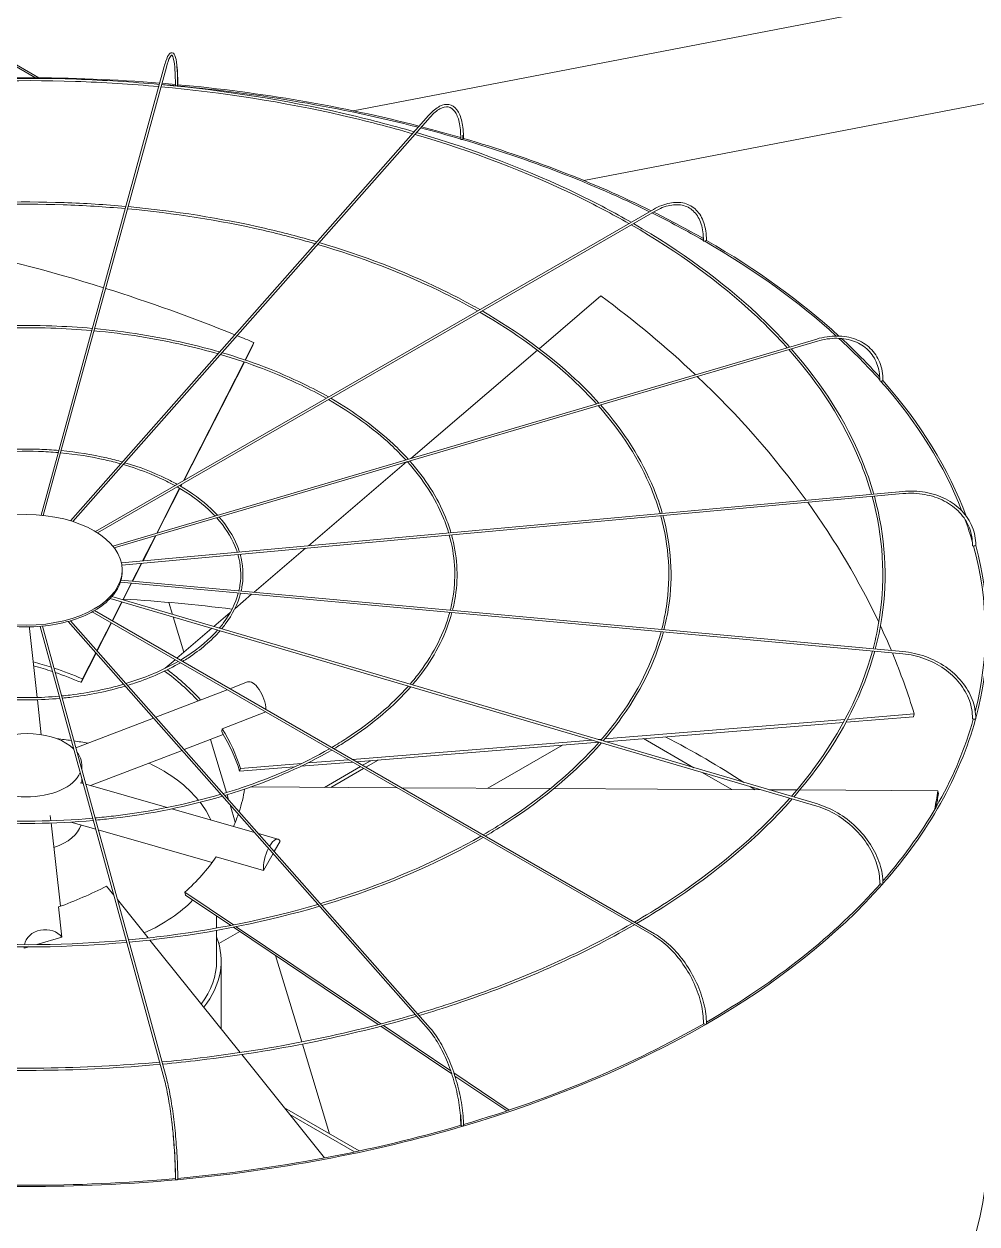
# Model space of a CAD drawing. Header units: millimetres. Extents: x -312439 to 477422, y -331570 to 212570.
# Drawn here: x 395450.2 to 395710.3, y 93202.4 to 93530.1 of the extents above; entities that cross this region are included whole.
import ezdxf

# ---------------------------------------------------------------- set-up
doc = ezdxf.new("R2010")
doc.units = ezdxf.units.MM

msp = doc.modelspace()

# ---------------------------------------------------------------- linework, layer by layer
at = {"color": 0, "linetype": 'Continuous', "lineweight": 0, "extrusion": (8.40036e-17, 0.816497, 0.57735)}
for p, q in [((395764.347, 93549.576), (395540.002, 93506.401)), ((395454.201, 93515.385), (395440.487, 93523.303)), ((395453.326, 93515.391), (395440.487, 93522.803)), ((395488.445, 93518.478), (395454.824, 93395.92)), ((395455.442, 93395.861), (395489.035, 93518.316)), ((395764.347, 93518.391), (395603.016, 93487.343)), ((395462.902, 93394.395), (395560.584, 93505.079)), ((395561.043, 93504.674), (395463.544, 93394.196)), ((395621.97, 93479.424), (395469.653, 93391.484)), ((395470.244, 93391.118), (395622.276, 93478.894)), ((395607.68, 93455.821), (395590.822, 93441.417)), ((395666.581, 93444.056), (395474.414, 93387.525)), ((395666.754, 93443.468), (395474.823, 93387.007)), ((395510.532, 93438.341), (395512.95, 93443.081)), ((395512.58, 93442.114), (395512.95, 93443.081)), ((395512.58, 93442.114), (395510.636, 93438.305)), ((395590.345, 93441.01), (395555.75, 93411.452)), ((395493.715, 93405.376), (395510.25, 93437.789)), ((395510.355, 93437.754), (395493.89, 93405.477)), ((395554.611, 93410.479), (395527.861, 93387.623)), ((395486.409, 93391.054), (395492.649, 93403.286)), ((395492.928, 93403.833), (395493.204, 93404.374)), ((395493.378, 93404.474), (395493.023, 93403.777)), ((395690.057, 93402.455), (395476.758, 93382.95)), ((395476.873, 93382.346), (395690.113, 93401.845)), ((395492.744, 93403.231), (395486.554, 93391.096)), ((395482.545, 93383.48), (395486.026, 93390.303)), ((395486.17, 93390.345), (395482.674, 93383.491)), ((395527.055, 93386.935), (395512.97, 93374.901)), ((395476.975, 93380.512), (395476.975, 93381.012)), ((395479.72, 93377.941), (395482.216, 93382.834)), ((395482.345, 93382.846), (395479.837, 93377.93)), ((395476.491, 93377.621), (395690.057, 93358.092)), ((395476.672, 93378.22), (395690.113, 93358.702)), ((395477.129, 93372.862), (395479.42, 93377.353)), ((395479.537, 93377.343), (395477.236, 93372.83)), ((395512.32, 93374.345), (395507.714, 93370.409)), ((395473.724, 93373.225), (395666.581, 93316.491)), ((395666.754, 93317.079), (395474.184, 93373.728)), ((395474.21, 93367.14), (395476.846, 93372.307)), ((395476.952, 93372.275), (395474.305, 93367.085)), ((395489.726, 93372.135), (395490.714, 93368.865)), ((395621.97, 93281.123), (395468.803, 93369.554)), ((395622.276, 93281.653), (395469.423, 93369.904)), ((395490.926, 93368.165), (395493.831, 93358.548)), ((395506.451, 93369.331), (395502.015, 93365.541)), ((395451.662, 93364.997), (395453.756, 93346.165)), ((395454.562, 93365.581), (395488.445, 93242.069)), ((395455.182, 93365.637), (395489.035, 93242.231)), ((395560.584, 93255.468), (395462.216, 93366.93)), ((395462.867, 93367.118), (395561.043, 93255.873)), ((395470.048, 93358.982), (395473.931, 93366.593)), ((395474.026, 93366.539), (395470.126, 93358.893)), ((395501.46, 93365.066), (395491.92, 93356.915)), ((395469.827, 93358.307), (395465.744, 93350.304)), ((395466.115, 93351.271), (395469.749, 93358.395)), ((395488.707, 93354.13), (395488.721, 93354.182)), ((395491.426, 93356.493), (395488.721, 93354.182)), ((395465.744, 93350.304), (395466.115, 93351.271)), ((395505.653, 93348.279), (395486.123, 93340.767)), ((395511.182, 93350.406), (395506.388, 93348.562)), ((395453.824, 93345.554), (395454.885, 93336.008)), ((395504.288, 93337.63), (395516.177, 93342.203)), ((395675.009, 93340.198), (395693.201, 93341.669)), ((395692.995, 93340.894), (395693.201, 93341.669)), ((395485.513, 93340.532), (395464.306, 93332.375)), ((395608.724, 93334.836), (395674.285, 93340.139)), ((395673.857, 93339.346), (395608.915, 93334.094)), ((395692.995, 93340.894), (395674.586, 93339.405)), ((395504.585, 93336.023), (395493.927, 93331.924)), ((395501.046, 93334.662), (395505.418, 93320.185)), ((395539.815, 93329.263), (395605.192, 93334.551)), ((395606.894, 93334.688), (395607.858, 93334.766)), ((395633.053, 93326.993), (395619.299, 93334.934)), ((395493.317, 93331.689), (395468.368, 93322.092)), ((395607.146, 93333.951), (395540.966, 93328.598)), ((395597.187, 93333.145), (395576.805, 93321.378)), ((395509.243, 93326.79), (395525.958, 93328.142)), ((395539.892, 93328.511), (395525.762, 93327.368)), ((395527.622, 93328.277), (395538.74, 93329.176)), ((395544.81, 93328.909), (395542.619, 93327.644)), ((395543.485, 93327.144), (395546.825, 93329.072)), ((395465.933, 93327.665), (395465.933, 93326.446)), ((395524.024, 93327.227), (395509.037, 93326.015)), ((395509.037, 93326.015), (395509.243, 93326.79)), ((395542.007, 93327.29), (395532.196, 93321.626)), ((395533.912, 93321.616), (395542.873, 93326.79)), ((395643.42, 93321.007), (395635.307, 93325.691)), ((395466.333, 93322.674), (395465.542, 93322.9)), ((395465.933, 93324.131), (395465.933, 93322.788)), ((395489.24, 93316.129), (395467.022, 93322.477)), ((395552.008, 93321.516), (395512.111, 93321.738)), ((395593.867, 93321.283), (395553.245, 93321.509)), ((395505.595, 93319.599), (395506.007, 93318.236)), ((395651.38, 93320.963), (395594.828, 93321.278)), ((395661.152, 93320.909), (395653.592, 93320.951)), ((395699.613, 93320.695), (395661.948, 93320.904)), ((395699.778, 93319.934), (395699.613, 93320.695)), ((395513.053, 93309.327), (395490.517, 93315.765)), ((395506.432, 93316.828), (395507.859, 93312.104)), ((395457.499, 93312.5), (395457.343, 93313.904)), ((395460.095, 93289.155), (395457.567, 93311.89)), ((395469.755, 93310.199), (395462.959, 93312.14)), ((395501.565, 93301.111), (395470.444, 93310.002)), ((395519.473, 93307.492), (395514.145, 93309.015)), ((395520.069, 93306.93), (395518.465, 93304.12)), ((395515.512, 93298.947), (395502.661, 93302.618)), ((395518.144, 93303.558), (395515.512, 93298.947)), ((395474.693, 93292.2), (395472.736, 93294.639)), ((395494.25, 93292.224), (395494.085, 93292.985)), ((395494.085, 93292.985), (395507.369, 93284.058)), ((395506.619, 93283.912), (395494.25, 93292.224)), ((395460.502, 93280.711), (395459.583, 93288.973)), ((395484.082, 93280.492), (395475.658, 93290.996)), ((395502.757, 93283.193), (395502.757, 93286.507)), ((395502.757, 93274.222), (395502.757, 93282.571)), ((395509.065, 93282.268), (395503.342, 93278.964)), ((395546.892, 93256.848), (395507.339, 93283.428)), ((395508.087, 93283.576), (395547.589, 93257.03)), ((395453.639, 93278.672), (395460.502, 93280.711)), ((395509.175, 93249.204), (395484.535, 93279.927)), ((395450.207, 93278.047), (395450.249, 93277.664)), ((395450.249, 93277.664), (395451.537, 93278.047)), ((395518.86, 93275.686), (395525.985, 93252.096)), ((395503.982, 93255.679), (395503.982, 93274.222)), ((395566.937, 93243.378), (395547.571, 93256.392)), ((395548.266, 93256.575), (395566.649, 93244.222)), ((395526.163, 93251.506), (395533.555, 93227.034)), ((395532.247, 93220.435), (395509.618, 93248.651)), ((395567.536, 93243.626), (395582.628, 93233.484)), ((395581.982, 93233.267), (395567.81, 93242.791)), ((395541.695, 93222.335), (395521.263, 93234.131)), ((395522.757, 93232.269), (395540.428, 93222.066))]:
    msp.add_line(p, q, dxfattribs=at)
at = {"color": 0, "linetype": 'Continuous', "lineweight": 0}
for centre, major_axis, ratio, start_param, end_param in [((395450.957, 93364.001), (-262.225, 0), 0.5773503, 4.5737285, 4.8518651), ((395450.957, 93364.001), (-261.613, 0), 0.5773503, 4.556469, 4.5713736), ((395450.957, 93364.001), (-262.225, 0), 0.5773503, 4.5571855, 4.5713361), ((395491.798, 93513.333), (0.306, -0.001), 0.5647458, 3.1415927, 4.5569919), ((395491.798, 93513.333), (0.306, -0.001), 0.5647458, 4.5569919, 6.1277883), ((395450.957, 93364.001), (-261.613, 0), 0.5773503, 4.2918428, 4.5551023), ((395491.846, 93513.508), (0.306, 0), 0.5773503, 5.7174869, 6.2831853), ((395450.957, 93364.001), (-262.225, 0), 0.5773503, 4.2917243, 4.5546375), ((395450.957, 93364.001), (-261.613, 0), 0.5773503, 4.242585, 4.2890574), ((395450.957, 93364.001), (-262.225, 0), 0.5773503, 4.2438111, 4.2889455), ((395569.688, 93498.722), (0.306, -0.003), 0.5659728, 3.1415927, 4.2460434), ((395569.688, 93498.722), (0.306, -0.003), 0.5659728, 4.2460434, 5.8168397), ((395450.957, 93364.001), (-261.613, 0), 0.5773503, 4.0051997, 4.2408431), ((395569.827, 93498.879), (0.306, 0), 0.5773503, 5.290332, 6.2831853), ((395450.957, 93364.001), (-262.225, 0), 0.5773503, 4.0050166, 4.2406095), ((395450.957, 93364.001), (-262.225, 0), 0.5773503, 3.9309746, 4.001704), ((395450.957, 93364.001), (-261.613, 0), 0.5773503, 3.9286416, 4.0018792), ((395451.327, 93322.284), (-236.033, 90.421), 0.5343599, 4.8289255, 5.0170065), ((395635.945, 93470.929), (0.306, -0.004), 0.5683066, 3.1415927, 3.9346429), ((395635.945, 93470.929), (0.306, -0.004), 0.5683066, 3.9346429, 5.5054392), ((395450.957, 93364.001), (-261.613, 0), 0.5773503, 3.7066773, 3.9265771), ((395636.162, 93471.054), (-0.306, 0), 0.5773503, 1.8326303, 3.1415927), ((395450.957, 93364.001), (-262.225, 0), 0.5773503, 3.705131, 3.9265633), ((395451.327, 93322.284), (-236.033, 90.421), 0.5343599, 4.6778989, 4.8264893), ((395451.163, 93322.092), (244.29, -64.884), 0.7560981, 0.9482496, 1.0897919), ((395451.327, 93322.284), (-236.033, 90.421), 0.5343599, 4.655659, 4.6753292), ((395450.957, 93364.001), (-261.613, 0), 0.5773503, 3.6151503, 3.7017035), ((395450.957, 93364.001), (-262.225, 0), 0.5773503, 3.6198551, 3.6998544), ((395451.163, 93322.092), (244.29, -64.884), 0.7560981, 0.7473423, 0.9452164), ((395684.357, 93432.755), (-0.306, 0), 0.5773503, 1.5184711, 3.1415927), ((395684.084, 93432.675), (-0.306, 0.005), 0.5715189, 0, 0.4809344), ((395684.084, 93432.675), (-0.306, 0.005), 0.5715189, 0.4809344, 2.0517307), ((395450.957, 93364.001), (-261.613, 0), 0.5773503, 3.3623861, 3.6122993), ((395450.957, 93364.001), (-262.225, 0), 0.5773503, 3.3525846, 3.6125039), ((395451.163, 93322.092), (244.29, -64.884), 0.7560981, 0.5676523, 0.7441319), ((395450.957, 93364.001), (-261.613, 0), 0.5773503, 3.3053341, 3.3466211), ((395709.392, 93387.705), (-0.306, 0.006), 0.5752952, 0, 0.1678974), ((395709.392, 93387.705), (-0.306, 0.006), 0.5752952, 0.1678974, 1.7386937), ((395450.957, 93364.001), (-261.613, 0), 0.5773503, 2.9976529, 3.2980059), ((395709.694, 93387.733), (-0.306, 0), 0.5773503, 1.2043118, 3.1415927), ((395450.957, 93364.001), (-262.225, 0), 0.5773503, 2.9856485, 3.2984345), ((395450.849, 93380.512), (-26.126, 0), 0.5773503, 2.9880814, 3.1415927), ((395450.849, 93380.512), (-26.126, 0), 0.5773503, 2.6739221, 2.9809447), ((395450.849, 93380.512), (-26.126, 0), 0.5773503, 2.3597628, 2.6667854), ((395450.957, 93222.761), (-261.613, 0), 0.5773503, 4.4965959, 4.611374), ((395450.849, 93380.512), (-26.126, 0), 0.5773503, 2.0456036, 2.3526262), ((395450.849, 93380.512), (-26.126, 0), 0.5773503, 1.417285, 1.7243076), ((395446.168, 93364.387), (-5.494, -0.611), 0.8148193, 3.1415927, 3.239858), ((395450.849, 93380.512), (-26.126, 0), 0.5773503, 1.7314443, 2.0384669), ((395451.163, 93322.092), (244.29, -64.884), 0.7560981, 0.5274276, 0.562586), ((395451.163, 93322.092), (244.29, -64.884), 0.7560981, 0.4379774, 0.5241031), ((395451.327, 93322.284), (56.639, -21.698), 0.5343599, 1.6636456, 1.7494756), ((395450.957, 93321.318), (-56.639, 21.698), 0.5343599, 4.7930664, 4.8825345), ((395451.327, 93322.284), (56.639, -21.698), 0.5343599, 1.5140664, 1.6514841), ((395451.163, 93322.092), (58.621, -15.57), 0.7560981, 1.0889957, 1.0897919), ((395450.957, 93321.318), (-56.639, 21.698), 0.5343599, 4.655659, 4.78086), ((395450.957, 93321.318), (58.621, -15.57), 0.7560981, 0.8715668, 1.0888975), ((395451.163, 93322.092), (58.621, -15.57), 0.7560981, 0.8588781, 1.0770864), ((395513.166, 93345.247), (-1.984, 5.159), 0.4527097, 4.0715694, 6.2831853), ((395450.957, 93364.001), (-261.613, 0), 0.5773503, 2.6753447, 2.9836943), ((395450.957, 93364.001), (-262.225, 0), 0.5773503, 2.6707914, 2.9843582), ((395709.392, 93340.421), (-0.306, 0.006), 0.5792658, 0, 1.4246091), ((395709.694, 93340.394), (-0.306, 0), 0.5773503, 0.8901525, 3.1415927), ((395450.957, 93327.665), (-14.976, 0), 0.5773503, 3.6916997, 5.4977871), ((395450.957, 93305.353), (-51.8, 0), 0.5773503, 4.4755897, 4.5522282), ((395450.957, 93321.318), (58.621, -15.57), 0.7560981, 0.4379774, 0.6726233), ((395451.163, 93322.092), (58.621, -15.57), 0.7560981, 0.4379774, 0.6748983), ((395450.957, 93222.761), (-261.613, 0), 0.5773503, 3.867145, 3.9833748), ((395450.957, 93305.353), (-51.8, 0), 0.5773503, 4.3841689, 4.46244), ((395450.957, 93327.665), (-14.976, 0), 0.5773503, 3.0357663, 3.5615783), ((395450.957, 93305.353), (-51.8, 0), 0.5773503, 3.5810046, 4.0125195), ((395450.957, 93327.665), (-14.976, 0), 0.5773503, 0.1968015, 2.9056449), ((395450.957, 93222.761), (-261.613, 0), 0.5773503, 3.8494737, 3.8569689), ((395450.792, 93322.079), (59.282, 12.821), 0.7719474, 5.8595474, 5.99043), ((395450.792, 93322.079), (247.048, 53.431), 0.7719474, 5.9775334, 6.0030301), ((395450.957, 93321.318), (247.048, 53.431), 0.7719474, 5.9850347, 6.0030301), ((395450.957, 93305.353), (-51.8, 0), 0.5773503, 3.3906549, 3.5616615), ((395450.792, 93322.079), (59.282, 12.821), 0.7719474, 5.7736505, 5.8452628), ((395450.957, 93312.758), (-14.976, 0), 0.5773503, 2.0838772, 2.9778132), ((395517.955, 93302.177), (1.518, 5.315), 0.3621096, 1.1204156, 2.3231422), ((395517.955, 93302.177), (1.518, 5.315), 0.3621096, 5.9116388, 7.2697762), ((395450.792, 93322.079), (59.282, 12.821), 0.7719474, 5.3512156, 5.5881365), ((395450.957, 93364.001), (-262.225, 0), 0.5773503, 2.0421116, 2.6702774), ((395450.957, 93364.001), (-261.613, 0), 0.5773503, 2.358999, 2.669365), ((395684.084, 93295.451), (-0.306, 0.005), 0.5830421, 0, 1.1094484), ((395684.357, 93295.371), (-0.306, 0), 0.5773503, 0.5759933, 3.1415927), ((395450.587, 93322.257), (-56.425, -22.248), 0.5660586, 1.5074553, 1.7443762), ((395450.957, 93305.353), (-51.8, 0), 0.5773503, 2.2375498, 2.6358707), ((395455.746, 93278.248), (5.494, 0.611), 0.8148193, 0.440938, 2.9148909), ((395450.957, 93274.222), (-53.025, 0), 0.5773503, 2.7158894, 3.3569527), ((395455.746, 93278.248), (5.494, 0.611), 0.8148193, 3.0505707, 3.1356266), ((395450.957, 93274.222), (51.8, 0), 0.5773503, 5.8780508, 6.2831853), ((395450.957, 93364.001), (-261.613, 0), 0.5773503, 2.0437737, 2.355024), ((395635.945, 93257.198), (-0.306, 0.004), 0.5862544, 0, 0.7932918), ((395636.162, 93257.073), (-0.306, 0), 0.5773503, 0.261834, 3.1415927), ((395450.957, 93364.001), (-262.225, 0), 0.5773503, 1.7280308, 2.0415976), ((395450.957, 93364.001), (-261.613, 0), 0.5773503, 1.7289191, 2.0406845), ((395569.688, 93229.405), (-0.306, 0.003), 0.5885883, 0, 0.4763277), ((395569.827, 93229.247), (-0.306, 0), 0.5773503, 0, 3.1415927), ((395450.957, 93223.261), (262.225, 0), 0.5773503, 3.1415927, 5.4977871), ((395450.957, 93223.261), (262.225, 0), 0.5773503, 5.4977871, 6.2831853), ((395450.957, 93364.001), (-262.225, 0), 0.5773503, 1.4139544, 1.727034), ((395450.957, 93364.001), (-261.613, 0), 0.5773503, 1.41439, 1.726367), ((395491.798, 93214.793), (-0.306, 0.001), 0.5898153, 0, 0.1588369), ((395491.846, 93214.619), (-0.306, 0), 0.5773503, 0, 3.1415927)]:
    msp.add_ellipse(centre, major_axis=major_axis, ratio=ratio, start_param=start_param, end_param=end_param, dxfattribs=at)
msp.add_ellipse((395450.849, 93381.012), major_axis=(26.126, 0), ratio=0.5773503, dxfattribs=at)
for points, knots in [([(395492.152, 93513.508), (395492.152, 93515.212), (395492.101, 93516.728), (395491.898, 93519.247), (395491.748, 93520.246), (395491.346, 93521.668), (395491.121, 93522.183), (395490.336, 93522.299), (395490.087, 93522.151), (395489.536, 93521.566), (395489.229, 93520.911), (395488.749, 93519.53), (395488.597, 93519.032), (395488.445, 93518.478)], [4.712389, 4.712389, 4.712389, 4.712389, 5.0265482, 5.0265482, 5.3407075, 5.3407075, 5.6548668, 5.6548668, 5.8236028, 5.8236028, 6.1377621, 6.1377621, 6.2831853, 6.2831853, 6.2831853, 6.2831853]), ([(395489.035, 93518.316), (395489.354, 93519.476), (395489.673, 93520.368), (395490.229, 93521.448), (395490.478, 93521.598), (395490.505, 93521.598), (395490.71, 93521.45), (395491.062, 93520.285), (395491.206, 93519.435), (395491.417, 93517.191), (395491.479, 93515.761), (395491.492, 93513.873), (395491.493, 93513.606), (395491.492, 93513.334)], [0, 0, 0, 0, 0.3152669, 0.3152669, 0.6094726, 0.6094726, 0.9267406, 0.9267406, 1.2208373, 1.2208373, 1.5356304, 1.5356304, 1.5863402, 1.5863402, 1.5863402, 1.5863402]), ([(395491.77, 93519.644), (395491.779, 93519.583), (395491.788, 93519.521), (395491.94, 93518.434), (395492.034, 93517.131), (395492.098, 93514.894), (395492.107, 93514.133), (395492.104, 93513.333)], [1.10131175, 1.10131175, 1.10131175, 1.10131175, 1.12076762, 1.12076762, 1.43803566, 1.43803566, 1.5863026, 1.5863026, 1.5863026, 1.5863026]), ([(395487.106, 93513.598), (395479.611, 93514.276), (395472.06, 93514.743), (395447.832, 93515.559), (395431.074, 93515.089), (395414.592, 93513.598)], [5.342386, 5.342386, 5.342386, 5.342386, 5.43953692, 5.43953692, 5.65318828, 5.65318828, 5.65318828, 5.65318828]), ([(395486.941, 93512.998), (395479.423, 93513.676), (395471.848, 93514.141), (395447.729, 93514.941), (395431.107, 93514.472), (395414.756, 93512.998)], [5.34285963, 5.34285963, 5.34285963, 5.34285963, 5.44045758, 5.44045758, 5.65271466, 5.65271466, 5.65271466, 5.65271466]), ([(395556.221, 93500.135), (395549.943, 93501.964), (395543.522, 93503.629), (395521.072, 93508.764), (395504.465, 93511.39), (395487.561, 93512.941)], [5.03043397, 5.03043397, 5.03043397, 5.03043397, 5.12064091, 5.12064091, 5.34017784, 5.34017784, 5.34017784, 5.34017784]), ([(395556.669, 93500.642), (395550.381, 93502.48), (395543.949, 93504.154), (395521.41, 93509.328), (395504.718, 93511.977), (395487.726, 93513.541)], [5.02911205, 5.02911205, 5.02911205, 5.02911205, 5.11935362, 5.11935362, 5.33970837, 5.33970837, 5.33970837, 5.33970837]), ([(395570.133, 93498.879), (395570.133, 93500.595), (395569.983, 93502.144), (395569.386, 93504.769), (395568.942, 93505.847), (395567.761, 93507.432), (395567.012, 93507.938), (395565.372, 93508.223), (395564.512, 93508.05), (395562.699, 93507.129), (395561.734, 93506.343), (395560.71, 93505.221), (395560.647, 93505.15), (395560.584, 93505.079)], [4.712389, 4.712389, 4.712389, 4.712389, 5.0265482, 5.0265482, 5.3407075, 5.3407075, 5.6548668, 5.6548668, 5.9484515, 5.9484515, 6.2626108, 6.2626108, 6.2831853, 6.2831853, 6.2831853, 6.2831853]), ([(395561.043, 93504.674), (395561.957, 93505.71), (395562.866, 93506.475), (395564.549, 93507.397), (395565.314, 93507.554), (395566.656, 93507.319), (395567.253, 93506.925), (395568.28, 93505.526), (395568.697, 93504.521), (395569.249, 93502.018), (395569.389, 93500.527), (395569.382, 93498.821), (395569.382, 93498.773), (395569.382, 93498.724)], [0, 0, 0, 0, 0.3146448, 0.3146448, 0.6289116, 0.6289116, 0.9461796, 0.9461796, 1.2634477, 1.2634477, 1.5772832, 1.5772832, 1.5863402, 1.5863402, 1.5863402, 1.5863402]), ([(395615.321, 93475.585), (395610.719, 93478.214), (395605.927, 93480.733), (395587.428, 93489.672), (395572.605, 93495.325), (395556.87, 93499.945)], [4.71777189, 4.71777189, 4.71777189, 4.71777189, 4.80086127, 4.80086127, 5.02732174, 5.02732174, 5.02732174, 5.02732174]), ([(395615.935, 93475.94), (395611.321, 93478.585), (395606.516, 93481.119), (395587.967, 93490.115), (395573.1, 93495.803), (395557.317, 93500.452)], [4.71590946, 4.71590946, 4.71590946, 4.71590946, 4.79913358, 4.79913358, 5.02600568, 5.02600568, 5.02600568, 5.02600568]), ([(395569.985, 93499.734), (395569.991, 93499.53), (395569.994, 93499.323), (395569.996, 93498.983), (395569.995, 93498.853), (395569.994, 93498.721)], [7.805980691, 7.805980691, 7.805980691, 7.805980691, 7.845140151, 7.845140151, 7.869416781, 7.869416781, 7.869416781, 7.869416781]), ([(395477.963, 93480.27), (395472.379, 93480.773), (395466.754, 93481.12), (395448.636, 93481.732), (395436.083, 93481.382), (395423.734, 93480.27)], [5.34296141, 5.34296141, 5.34296141, 5.34296141, 5.43938168, 5.43938168, 5.65261288, 5.65261288, 5.65261288, 5.65261288]), ([(395477.798, 93479.67), (395472.191, 93480.173), (395466.542, 93480.519), (395448.533, 93481.114), (395436.116, 93480.766), (395423.899, 93479.67)], [5.34359392, 5.34359392, 5.34359392, 5.34359392, 5.44060854, 5.44060854, 5.65198037, 5.65198037, 5.65198037, 5.65198037]), ([(395529.688, 93470.07), (395525.034, 93471.421), (395520.276, 93472.653), (395503.515, 93476.484), (395491.078, 93478.45), (395478.418, 93479.613)], [5.03177949, 5.03177949, 5.03177949, 5.03177949, 5.12085286, 5.12085286, 5.34001919, 5.34001919, 5.34001919, 5.34001919]), ([(395530.136, 93470.577), (395525.472, 93471.938), (395520.704, 93473.178), (395503.853, 93477.048), (395491.331, 93479.038), (395478.583, 93480.213)], [5.03001504, 5.03001504, 5.03001504, 5.03001504, 5.11913743, 5.11913743, 5.33939405, 5.33939405, 5.33939405, 5.33939405]), ([(395636.468, 93471.054), (395636.468, 93472.779), (395636.232, 93474.374), (395635.298, 93477.153), (395634.6, 93478.337), (395632.801, 93480.157), (395631.703, 93480.793), (395629.235, 93481.445), (395627.868, 93481.462), (395625.003, 93480.893), (395623.504, 93480.305), (395621.997, 93479.439), (395621.983, 93479.432), (395621.97, 93479.424)], [3.1415927, 3.1415927, 3.1415927, 3.1415927, 3.4557519, 3.4557519, 3.7699112, 3.7699112, 4.0826965, 4.0826965, 4.3954482, 4.3954482, 4.7096075, 4.7096075, 4.712389, 4.712389, 4.712389, 4.712389]), ([(395622.276, 93478.894), (395623.714, 93479.724), (395625.146, 93480.284), (395627.845, 93480.819), (395629.112, 93480.795), (395631.363, 93480.181), (395632.35, 93479.594), (395633.972, 93477.9), (395634.608, 93476.791), (395635.453, 93474.144), (395635.661, 93472.606), (395635.639, 93470.933)], [1.5707963, 1.5707963, 1.5707963, 1.5707963, 1.8880644, 1.8880644, 2.2053324, 2.2053324, 2.5226004, 2.5226004, 2.8398685, 2.8398685, 3.1571365, 3.1571365, 3.1571365, 3.1571365]), ([(395659.164, 93441.874), (395656.431, 93444.936), (395653.497, 93447.937), (395640.807, 93459.833), (395629.431, 93468.146), (395616.549, 93475.587)], [4.40270972, 4.40270972, 4.40270972, 4.40270972, 4.47899466, 4.47899466, 4.71221436, 4.71221436, 4.71221436, 4.71221436]), ([(395658.513, 93441.682), (395655.777, 93444.735), (395652.837, 93447.729), (395640.156, 93459.563), (395628.798, 93467.832), (395615.936, 93475.233)], [4.40451603, 4.40451603, 4.40451603, 4.40451603, 4.48100319, 4.48100319, 4.71406654, 4.71406654, 4.71406654, 4.71406654]), ([(395573.997, 93451.727), (395570.605, 93453.657), (395567.076, 93455.508), (395553.267, 93462.178), (395542.144, 93466.416), (395530.337, 93469.88)], [4.7196458, 4.7196458, 4.7196458, 4.7196458, 4.80114658, 4.80114658, 5.02763075, 5.02763075, 5.02763075, 5.02763075]), ([(395574.612, 93452.082), (395571.207, 93454.028), (395567.666, 93455.895), (395553.806, 93462.62), (395542.639, 93466.894), (395530.785, 93470.387)], [4.71715813, 4.71715813, 4.71715813, 4.71715813, 4.79884427, 4.79884427, 5.02587671, 5.02587671, 5.02587671, 5.02587671]), ([(395606.446, 93426.366), (395604.436, 93428.596), (395602.281, 93430.784), (395592.814, 93439.613), (395584.279, 93445.82), (395574.613, 93451.375)], [4.40671458, 4.40671458, 4.40671458, 4.40671458, 4.48133637, 4.48133637, 4.71470569, 4.71470569, 4.71470569, 4.71470569]), ([(395607.097, 93426.557), (395605.091, 93428.797), (395602.94, 93430.993), (395593.465, 93439.883), (395584.912, 93446.134), (395575.225, 93451.729)], [4.40429576, 4.40429576, 4.40429576, 4.40429576, 4.47865981, 4.47865981, 4.7122362, 4.7122362, 4.7122362, 4.7122362]), ([(395468.823, 93446.953), (395465.15, 93447.281), (395461.449, 93447.509), (395449.44, 93447.917), (395441.089, 93447.688), (395432.874, 93446.953)], [5.34408303, 5.34408303, 5.34408303, 5.34408303, 5.43906993, 5.43906993, 5.65149126, 5.65149126, 5.65149126, 5.65149126]), ([(395468.659, 93446.353), (395464.962, 93446.681), (395461.237, 93446.907), (395449.337, 93447.299), (395441.122, 93447.071), (395433.039, 93446.353)], [5.34503474, 5.34503474, 5.34503474, 5.34503474, 5.44090812, 5.44090812, 5.65053954, 5.65053954, 5.65053954, 5.65053954]), ([(395503.163, 93440.014), (395500.131, 93440.888), (395497.034, 93441.687), (395485.96, 93444.215), (395477.693, 93445.522), (395469.278, 93446.296)], [5.03439168, 5.03439168, 5.03439168, 5.03439168, 5.12127422, 5.12127422, 5.3396756, 5.3396756, 5.3396756, 5.3396756]), ([(395503.611, 93440.522), (395500.569, 93441.405), (395497.461, 93442.212), (395486.298, 93444.779), (395477.946, 93446.109), (395469.443, 93446.896)], [5.03173968, 5.03173968, 5.03173968, 5.03173968, 5.11870396, 5.11870396, 5.33874043, 5.33874043, 5.33874043, 5.33874043]), ([(395684.663, 93432.755), (395684.663, 93434.488), (395684.363, 93436.138), (395683.188, 93439.108), (395682.312, 93440.426), (395680.071, 93442.593), (395678.707, 93443.441), (395675.636, 93444.582), (395673.929, 93444.876), (395670.34, 93444.889), (395668.459, 93444.608), (395666.581, 93444.056)], [4.712389, 4.712389, 4.712389, 4.712389, 5.0265482, 5.0265482, 5.3407075, 5.3407075, 5.6548668, 5.6548668, 5.969026, 5.969026, 6.2831853, 6.2831853, 6.2831853, 6.2831853]), ([(395666.754, 93443.468), (395668.57, 93444.002), (395670.382, 93444.269), (395673.817, 93444.246), (395675.438, 93443.956), (395678.33, 93442.856), (395679.601, 93442.046), (395681.676, 93439.988), (395682.48, 93438.739), (395683.545, 93435.916), (395683.806, 93434.342), (395683.778, 93432.68)], [0, 0, 0, 0, 0.317268, 0.317268, 0.6345361, 0.6345361, 0.9518041, 0.9518041, 1.2690722, 1.2690722, 1.5863402, 1.5863402, 1.5863402, 1.5863402]), ([(395532.682, 93427.874), (395530.498, 93429.108), (395528.228, 93430.293), (395519.108, 93434.693), (395511.689, 93437.517), (395503.813, 93439.825)], [4.72327264, 4.72327264, 4.72327264, 4.72327264, 4.80171455, 4.80171455, 5.02817129, 5.02817129, 5.02817129, 5.02817129]), ([(395533.298, 93428.229), (395531.101, 93429.48), (395528.819, 93430.68), (395519.647, 93435.136), (395512.184, 93437.995), (395504.26, 93440.332)], [4.71952861, 4.71952861, 4.71952861, 4.71952861, 4.7982649, 4.7982649, 5.02554265, 5.02554265, 5.02554265, 5.02554265]), ([(395681.515, 93401.674), (395680.627, 93404.782), (395679.55, 93407.873), (395673.972, 93421.41), (395667.471, 93431.586), (395658.964, 93441.177)], [4.09036759, 4.09036759, 4.09036759, 4.09036759, 4.16055829, 4.16055829, 4.40029723, 4.40029723, 4.40029723, 4.40029723]), ([(395682.135, 93401.731), (395681.249, 93404.85), (395680.175, 93407.95), (395674.602, 93421.54), (395668.106, 93431.751), (395659.613, 93441.368)], [4.08953528, 4.08953528, 4.08953528, 4.08953528, 4.15944113, 4.15944113, 4.39851052, 4.39851052, 4.39851052, 4.39851052]), ([(395554.385, 93411.051), (395553.1, 93412.463), (395551.727, 93413.849), (395545.474, 93419.671), (395539.766, 93423.815), (395533.299, 93427.523)], [4.41096312, 4.41096312, 4.41096312, 4.41096312, 4.4820009, 4.4820009, 4.71586354, 4.71586354, 4.71586354, 4.71586354]), ([(395555.038, 93411.243), (395553.756, 93412.663), (395552.387, 93414.058), (395546.125, 93419.941), (395540.399, 93424.13), (395533.912, 93427.877)], [4.40730528, 4.40730528, 4.40730528, 4.40730528, 4.47799052, 4.47799052, 4.71216027, 4.71216027, 4.71216027, 4.71216027]), ([(395623.804, 93396.397), (395623.149, 93398.658), (395622.361, 93400.907), (395618.195, 93411.007), (395613.303, 93418.654), (395606.898, 93425.86)], [4.09258463, 4.09258463, 4.09258463, 4.09258463, 4.16074385, 4.16074385, 4.40108815, 4.40108815, 4.40108815, 4.40108815]), ([(395624.425, 93396.453), (395623.771, 93398.725), (395622.985, 93400.984), (395618.826, 93411.137), (395613.938, 93418.818), (395607.547, 93426.051)], [4.09145544, 4.09145544, 4.09145544, 4.09145544, 4.15925512, 4.15925512, 4.39870409, 4.39870409, 4.39870409, 4.39870409]), ([(395459.683, 93413.636), (395457.92, 93413.79), (395456.145, 93413.898), (395450.244, 93414.101), (395446.097, 93413.993), (395442.014, 93413.636)], [5.34742678, 5.34742678, 5.34742678, 5.34742678, 5.43812478, 5.43812478, 5.64814751, 5.64814751, 5.64814751, 5.64814751]), ([(395459.519, 93413.035), (395457.732, 93413.189), (395455.933, 93413.296), (395450.141, 93413.483), (395446.13, 93413.376), (395442.179, 93413.035)], [5.34934775, 5.34934775, 5.34934775, 5.34934775, 5.44178794, 5.44178794, 5.64622654, 5.64622654, 5.64622654, 5.64622654]), ([(395477.085, 93410.465), (395475.667, 93410.872), (395474.22, 93411.246), (395468.743, 93412.51), (395464.561, 93413.18), (395460.303, 93413.579)], [5.03687901, 5.03687901, 5.03687901, 5.03687901, 5.11739529, 5.11739529, 5.33679188, 5.33679188, 5.33679188, 5.33679188]), ([(395476.636, 93409.956), (395475.228, 93410.355), (395473.792, 93410.721), (395468.405, 93411.946), (395464.308, 93412.593), (395460.139, 93412.98)], [5.04221465, 5.04221465, 5.04221465, 5.04221465, 5.12251796, 5.12251796, 5.33864709, 5.33864709, 5.33864709, 5.33864709]), ([(395491.982, 93404.376), (395490.994, 93404.93), (395489.973, 93405.465), (395485.489, 93407.651), (395481.728, 93409.096), (395477.735, 93410.276)], [4.72658474, 4.72658474, 4.72658474, 4.72658474, 4.79652126, 4.79652126, 5.0245472, 5.0245472, 5.0245472, 5.0245472]), ([(395566.094, 93391.12), (395565.673, 93392.538), (395565.172, 93393.949), (395562.42, 93400.611), (395559.139, 93405.727), (395554.84, 93410.546)], [4.09685918, 4.09685918, 4.09685918, 4.09685918, 4.16111414, 4.16111414, 4.40251946, 4.40251946, 4.40251946, 4.40251946]), ([(395566.716, 93391.176), (395566.296, 93392.605), (395565.797, 93394.026), (395563.05, 93400.742), (395559.774, 93405.891), (395555.49, 93410.737)], [4.09510983, 4.09510983, 4.09510983, 4.09510983, 4.15888353, 4.15888353, 4.39893942, 4.39893942, 4.39893942, 4.39893942]), ([(395491.364, 93404.019), (395490.389, 93404.558), (395489.381, 93405.078), (395484.95, 93407.208), (395481.233, 93408.618), (395477.288, 93409.769)], [4.73414686, 4.73414686, 4.73414686, 4.73414686, 4.80339703, 4.80339703, 5.02979007, 5.02979007, 5.02979007, 5.02979007]), ([(395502.319, 93395.734), (395501.762, 93396.328), (395501.173, 93396.913), (395498.134, 93399.729), (395495.252, 93401.81), (395491.986, 93403.67)], [4.42373247, 4.42373247, 4.42373247, 4.42373247, 4.48397953, 4.48397953, 4.71933502, 4.71933502, 4.71933502, 4.71933502]), ([(395502.976, 93395.927), (395502.421, 93396.529), (395501.835, 93397.122), (395498.786, 93399.999), (395495.886, 93402.125), (395492.599, 93404.025)], [4.41624247, 4.41624247, 4.41624247, 4.41624247, 4.47598634, 4.47598634, 4.71193426, 4.71193426, 4.71193426, 4.71193426]), ([(395681.946, 93359.449), (395682.702, 93362.305), (395683.298, 93365.174), (395685.4, 93379.053), (395684.71, 93390.169), (395681.683, 93401.074)], [3.77541609, 3.77541609, 3.77541609, 3.77541609, 3.83978539, 3.83978539, 4.08585643, 4.08585643, 4.08585643, 4.08585643]), ([(395682.565, 93359.392), (395683.318, 93362.255), (395683.913, 93365.132), (395686.01, 93379.048), (395685.321, 93390.199), (395682.303, 93401.131)], [3.77616248, 3.77616248, 3.77616248, 3.77616248, 3.84020832, 3.84020832, 4.08505688, 4.08505688, 4.08505688, 4.08505688]), ([(395710.001, 93387.733), (395710.001, 93389.469), (395709.668, 93391.177), (395708.369, 93394.363), (395707.403, 93395.841), (395704.938, 93398.42), (395703.44, 93399.521), (395700.06, 93401.242), (395698.179, 93401.861), (395694.217, 93402.563), (395692.137, 93402.645), (395690.057, 93402.455)], [4.712389, 4.712389, 4.712389, 4.712389, 5.0265482, 5.0265482, 5.3407075, 5.3407075, 5.6548668, 5.6548668, 5.969026, 5.969026, 6.2831853, 6.2831853, 6.2831853, 6.2831853]), ([(395690.113, 93401.845), (395692.129, 93402.03), (395694.143, 93401.947), (395697.967, 93401.259), (395699.775, 93400.653), (395703.007, 93398.982), (395704.429, 93397.918), (395706.748, 93395.439), (395707.644, 93394.025), (395708.829, 93390.987), (395709.117, 93389.363), (395709.086, 93387.711)], [6.2831853, 6.2831853, 6.2831853, 6.2831853, 6.6004533, 6.6004533, 6.9177214, 6.9177214, 7.2349894, 7.2349894, 7.5522575, 7.5522575, 7.8695255, 7.8695255, 7.8695255, 7.8695255]), ([(395508.378, 93385.842), (395508.194, 93386.417), (395507.983, 93386.99), (395506.645, 93390.216), (395504.974, 93392.799), (395502.782, 93395.232)], [4.10975269, 4.10975269, 4.10975269, 4.10975269, 4.16221832, 4.16221832, 4.40682155, 4.40682155, 4.40682155, 4.40682155]), ([(395509.003, 93385.899), (395508.819, 93386.484), (395508.609, 93387.067), (395507.275, 93390.346), (395505.61, 93392.963), (395503.432, 93395.423)], [4.10592526, 4.10592526, 4.10592526, 4.10592526, 4.15777238, 4.15777238, 4.39963811, 4.39963811, 4.39963811, 4.39963811]), ([(395624.242, 93364.725), (395624.783, 93366.799), (395625.213, 93368.882), (395626.783, 93379.242), (395626.259, 93387.599), (395623.974, 93395.797)], [3.77736844, 3.77736844, 3.77736844, 3.77736844, 3.83971259, 3.83971259, 4.08656564, 4.08656564, 4.08656564, 4.08656564]), ([(395624.86, 93364.669), (395625.4, 93366.75), (395625.828, 93368.84), (395627.393, 93379.237), (395626.871, 93387.629), (395624.594, 93395.854)], [3.77834287, 3.77834287, 3.77834287, 3.77834287, 3.84027623, 3.84027623, 4.08549455, 4.08549455, 4.08549455, 4.08549455]), ([(395566.533, 93370.003), (395566.862, 93371.298), (395567.126, 93372.598), (395568.165, 93379.438), (395567.809, 93385.032), (395566.267, 93390.52)], [3.78111281, 3.78111281, 3.78111281, 3.78111281, 3.83956511, 3.83956511, 4.08781837, 4.08781837, 4.08781837, 4.08781837]), ([(395567.15, 93369.946), (395567.479, 93371.248), (395567.741, 93372.556), (395568.775, 93379.434), (395568.421, 93385.062), (395566.887, 93390.577)], [3.78251471, 3.78251471, 3.78251471, 3.78251471, 3.8404098, 3.8404098, 4.0861992, 4.0861992, 4.0861992, 4.0861992]), ([(395508.819, 93375.28), (395508.94, 93375.796), (395509.04, 93376.313), (395509.547, 93379.634), (395509.359, 93382.466), (395508.56, 93385.243)], [3.79241111, 3.79241111, 3.79241111, 3.79241111, 3.83910744, 3.83910744, 4.09159713, 4.09159713, 4.09159713, 4.09159713]), ([(395509.435, 93375.224), (395509.555, 93375.747), (395509.655, 93376.271), (395510.158, 93379.63), (395509.971, 93382.496), (395509.181, 93385.3)], [3.79485754, 3.79485754, 3.79485754, 3.79485754, 3.8407928, 3.8407928, 4.08828416, 4.08828416, 4.08828416, 4.08828416]), ([(395503.487, 93365.108), (395503.868, 93365.56), (395504.231, 93366.016), (395506.541, 93369.102), (395507.918, 93371.865), (395508.669, 93374.679)], [3.47410339, 3.47410339, 3.47410339, 3.47410339, 3.51894345, 3.51894345, 3.77424927, 3.77424927, 3.77424927, 3.77424927]), ([(395504.128, 93364.919), (395504.471, 93365.334), (395504.8, 93365.753), (395507.119, 93368.866), (395508.527, 93371.713), (395509.287, 93374.622)], [3.48078418, 3.48078418, 3.48078418, 3.48078418, 3.52099532, 3.52099532, 3.77722211, 3.77722211, 3.77722211, 3.77722211]), ([(395555.549, 93349.793), (395556.495, 93350.889), (395557.389, 93352.001), (395562.121, 93358.33), (395564.863, 93363.813), (395566.375, 93369.402)], [3.46491265, 3.46491265, 3.46491265, 3.46491265, 3.51947788, 3.51947788, 3.77207122, 3.77207122, 3.77207122, 3.77207122]), ([(395556.194, 93349.603), (395557.1, 93350.663), (395557.959, 93351.736), (395562.699, 93358.094), (395565.472, 93363.661), (395566.994, 93369.345)], [3.46836695, 3.46836695, 3.46836695, 3.46836695, 3.52050672, 3.52050672, 3.77360482, 3.77360482, 3.77360482, 3.77360482]), ([(395492.863, 93356.37), (395493.459, 93356.724), (395494.041, 93357.086), (395497.942, 93359.617), (395500.786, 93362.026), (395503.049, 93364.599)], [3.15594616, 3.15594616, 3.15594616, 3.15594616, 3.1998122, 3.1998122, 3.45718678, 3.45718678, 3.45718678, 3.45718678]), ([(395493.47, 93356.02), (395493.975, 93356.324), (395494.47, 93356.634), (395498.415, 93359.195), (395501.363, 93361.709), (395503.695, 93364.408)], [3.16311142, 3.16311142, 3.16311142, 3.16311142, 3.20013863, 3.20013863, 3.46418527, 3.46418527, 3.46418527, 3.46418527]), ([(395607.608, 93334.478), (395609.121, 93336.219), (395610.547, 93337.985), (395617.701, 93347.557), (395621.808, 93355.761), (395624.082, 93364.125)], [3.46185589, 3.46185589, 3.46185589, 3.46185589, 3.51965328, 3.51965328, 3.77134922, 3.77134922, 3.77134922, 3.77134922]), ([(395608.254, 93334.288), (395609.727, 93335.992), (395611.117, 93337.72), (395618.279, 93347.322), (395622.417, 93355.609), (395624.701, 93364.068)], [3.46418406, 3.46418406, 3.46418406, 3.46418406, 3.52033986, 3.52033986, 3.7723822, 3.7723822, 3.7723822, 3.7723822]), ([(395659.659, 93319.166), (395661.742, 93321.554), (395663.703, 93323.977), (395673.278, 93336.793), (395678.75, 93347.712), (395681.785, 93358.849)], [3.46025293, 3.46025293, 3.46025293, 3.46025293, 3.51974047, 3.51974047, 3.77090484, 3.77090484, 3.77090484, 3.77090484]), ([(395660.305, 93318.976), (395662.348, 93321.327), (395664.272, 93323.712), (395673.856, 93336.558), (395679.359, 93347.561), (395682.404, 93358.792)], [3.4620089, 3.4620089, 3.4620089, 3.4620089, 3.52025567, 3.52025567, 3.77168417, 3.77168417, 3.77168417, 3.77168417]), ([(395690.057, 93358.092), (395692.073, 93357.908), (395694.089, 93357.457), (395697.92, 93356.067), (395699.734, 93355.128), (395702.978, 93352.857), (395704.407, 93351.526), (395706.738, 93348.608), (395707.64, 93347.022), (395708.829, 93343.754), (395709.117, 93342.073), (395709.086, 93340.427)], [0, 0, 0, 0, 0.317268, 0.317268, 0.6345361, 0.6345361, 0.9518041, 0.9518041, 1.2690722, 1.2690722, 1.5863402, 1.5863402, 1.5863402, 1.5863402]), ([(395710.001, 93340.394), (395710.001, 93342.13), (395709.668, 93343.894), (395708.374, 93347.304), (395707.413, 93348.95), (395704.961, 93351.965), (395703.469, 93353.334), (395700.102, 93355.664), (395698.226, 93356.626), (395694.271, 93358.05), (395692.193, 93358.512), (395690.113, 93358.702)], [4.712389, 4.712389, 4.712389, 4.712389, 5.0265482, 5.0265482, 5.3407075, 5.3407075, 5.6548668, 5.6548668, 5.969026, 5.969026, 6.2831853, 6.2831853, 6.2831853, 6.2831853]), ([(395477.999, 93349.972), (395478.739, 93350.195), (395479.471, 93350.428), (395484.596, 93352.14), (395488.662, 93353.942), (395492.255, 93356.014)], [2.837842, 2.837842, 2.837842, 2.837842, 2.88061564, 2.88061564, 3.14113288, 3.14113288, 3.14113288, 3.14113288]), ([(395478.444, 93349.467), (395479.077, 93349.661), (395479.703, 93349.86), (395484.91, 93351.594), (395489.141, 93353.481), (395492.866, 93355.661)], [2.84298262, 2.84298262, 2.84298262, 2.84298262, 2.8793398, 2.8793398, 3.14846238, 3.14846238, 3.14846238, 3.14846238]), ([(395460.41, 93346.576), (395461.206, 93346.652), (395461.998, 93346.737), (395467.84, 93347.439), (395472.752, 93348.433), (395477.352, 93349.78)], [2.52003494, 2.52003494, 2.52003494, 2.52003494, 2.56128493, 2.56128493, 2.82541727, 2.82541727, 2.82541727, 2.82541727]), ([(395460.575, 93345.977), (395461.289, 93346.046), (395462, 93346.122), (395467.948, 93346.827), (395473.039, 93347.862), (395477.799, 93349.273)], [2.52186126, 2.52186126, 2.52186126, 2.52186126, 2.55867334, 2.55867334, 2.83065097, 2.83065097, 2.83065097, 2.83065097]), ([(395534.178, 93332.517), (395535.577, 93333.336), (395536.94, 93334.176), (395544.907, 93339.347), (395550.583, 93344.15), (395555.106, 93349.284)], [3.14877196, 3.14877196, 3.14877196, 3.14877196, 3.19991213, 3.19991213, 3.45646828, 3.45646828, 3.45646828, 3.45646828]), ([(395534.788, 93332.165), (395536.094, 93332.935), (395537.369, 93333.724), (395545.38, 93338.925), (395551.16, 93343.833), (395555.754, 93349.094)], [3.15241617, 3.15241617, 3.15241617, 3.15241617, 3.2000755, 3.2000755, 3.46000178, 3.46000178, 3.46000178, 3.46000178]), ([(395441.742, 93345.919), (395442.458, 93345.854), (395443.176, 93345.797), (395449.229, 93345.382), (395454.649, 93345.44), (395459.956, 93345.919)], [2.20116261, 2.20116261, 2.20116261, 2.20116261, 2.23802396, 2.23802396, 2.51122637, 2.51122637, 2.51122637, 2.51122637]), ([(395441.906, 93346.519), (395442.657, 93346.452), (395443.41, 93346.394), (395449.356, 93346), (395454.627, 93346.059), (395459.791, 93346.519)], [2.2030547, 2.2030547, 2.2030547, 2.2030547, 2.24193573, 2.24193573, 2.50933428, 2.50933428, 2.50933428, 2.50933428]), ([(395504.144, 93336.754), (395504.202, 93336.974), (395504.248, 93337.225), (395504.28, 93337.544), (395504.284, 93337.587), (395504.288, 93337.63)], [27.2141577, 27.2141577, 27.2141577, 27.2141577, 28.9150445, 28.9150445, 29.1719106, 29.1719106, 29.1719106, 29.1719106]), ([(395504.524, 93319.916), (395506.177, 93320.408), (395507.808, 93320.923), (395518.231, 93324.402), (395526.373, 93328.01), (395533.568, 93332.162)], [2.8326444, 2.8326444, 2.8326444, 2.8326444, 2.88031456, 2.88031456, 3.14136267, 3.14136267, 3.14136267, 3.14136267]), ([(395504.971, 93319.41), (395506.514, 93319.873), (395508.04, 93320.356), (395518.545, 93323.856), (395526.853, 93327.549), (395534.18, 93331.809)], [2.83524734, 2.83524734, 2.83524734, 2.83524734, 2.87967423, 2.87967423, 3.14504801, 3.14504801, 3.14504801, 3.14504801]), ([(395575.492, 93308.664), (395577.695, 93309.948), (395579.838, 93311.266), (395591.872, 93319.076), (395600.379, 93326.273), (395607.164, 93333.97)], [3.14637947, 3.14637947, 3.14637947, 3.14637947, 3.19994276, 3.19994276, 3.45622926, 3.45622926, 3.45622926, 3.45622926]), ([(395576.103, 93308.312), (395578.212, 93309.547), (395580.267, 93310.814), (395592.345, 93318.655), (395600.956, 93325.957), (395607.812, 93333.78)], [3.14882268, 3.14882268, 3.14882268, 3.14882268, 3.20005174, 3.20005174, 3.4585926, 3.4585926, 3.4585926, 3.4585926]), ([(395469.55, 93313.259), (395471.245, 93313.417), (395472.933, 93313.597), (395484.766, 93315.014), (395494.636, 93317.013), (395503.877, 93319.724)], [2.51666009, 2.51666009, 2.51666009, 2.51666009, 2.56064993, 2.56064993, 2.826424, 2.826424, 2.826424, 2.826424]), ([(395469.715, 93312.659), (395471.328, 93312.811), (395472.935, 93312.982), (395484.874, 93314.402), (395494.924, 93316.441), (395504.324, 93319.217)], [2.517588, 2.517588, 2.517588, 2.517588, 2.55933958, 2.55933958, 2.82905034, 2.82905034, 2.82905034, 2.82905034]), ([(395616.796, 93284.818), (395619.806, 93286.568), (395622.733, 93288.366), (395638.833, 93298.815), (395650.169, 93308.403), (395659.214, 93318.659)], [3.14512292, 3.14512292, 3.14512292, 3.14512292, 3.19995757, 3.19995757, 3.45603404, 3.45603404, 3.45603404, 3.45603404]), ([(395617.407, 93284.465), (395620.324, 93286.167), (395623.162, 93287.914), (395639.306, 93298.393), (395650.746, 93308.087), (395659.862, 93318.468)], [3.14696065, 3.14696065, 3.14696065, 3.14696065, 3.20003933, 3.20003933, 3.45780979, 3.45780979, 3.45780979, 3.45780979]), ([(395666.581, 93316.491), (395668.397, 93315.957), (395670.215, 93315.156), (395673.674, 93313.098), (395675.313, 93311.841), (395678.247, 93309), (395679.54, 93307.415), (395681.651, 93304.079), (395682.468, 93302.328), (395683.545, 93298.839), (395683.806, 93297.1), (395683.778, 93295.457)], [6.2831853, 6.2831853, 6.2831853, 6.2831853, 6.6004533, 6.6004533, 6.9177214, 6.9177214, 7.2349894, 7.2349894, 7.5522575, 7.5522575, 7.8695255, 7.8695255, 7.8695255, 7.8695255]), ([(395684.663, 93295.371), (395684.663, 93297.104), (395684.364, 93298.919), (395683.201, 93302.539), (395682.338, 93304.344), (395680.134, 93307.773), (395678.792, 93309.397), (395675.761, 93312.306), (395674.072, 93313.592), (395670.507, 93315.702), (395668.632, 93316.526), (395666.754, 93317.079)], [4.712389, 4.712389, 4.712389, 4.712389, 5.0265482, 5.0265482, 5.3407075, 5.3407075, 5.6548668, 5.6548668, 5.969026, 5.969026, 6.2831853, 6.2831853, 6.2831853, 6.2831853]), ([(395432.602, 93312.602), (395434.105, 93312.466), (395435.612, 93312.346), (395447.742, 93311.522), (395458.532, 93311.643), (395469.096, 93312.602)], [2.20014358, 2.20014358, 2.20014358, 2.20014358, 2.23901367, 2.23901367, 2.5122454, 2.5122454, 2.5122454, 2.5122454]), ([(395432.767, 93313.202), (395434.304, 93313.063), (395435.846, 93312.942), (395447.869, 93312.139), (395458.511, 93312.261), (395468.931, 93313.202)], [2.20108803, 2.20108803, 2.20108803, 2.20108803, 2.24097619, 2.24097619, 2.51130095, 2.51130095, 2.51130095, 2.51130095]), ([(395531.049, 93289.86), (395533.614, 93290.621), (395536.145, 93291.418), (395551.866, 93296.664), (395564.084, 93302.078), (395574.881, 93308.31)], [2.8309089, 2.8309089, 2.8309089, 2.8309089, 2.8802112, 2.8802112, 3.14143931, 3.14143931, 3.14143931, 3.14143931]), ([(395531.496, 93289.354), (395533.951, 93290.086), (395536.377, 93290.851), (395552.18, 93296.118), (395564.563, 93301.617), (395575.493, 93307.956)], [2.8326515, 2.8326515, 2.8326515, 2.8326515, 2.87978381, 2.87978381, 3.14390081, 3.14390081, 3.14390081, 3.14390081]), ([(395478.69, 93279.942), (395481.283, 93280.183), (395483.867, 93280.457), (395501.692, 93282.589), (395516.52, 93285.592), (395530.401, 93289.669)], [2.51553267, 2.51553267, 2.51553267, 2.51553267, 2.56043494, 2.56043494, 2.82676017, 2.82676017, 2.82676017, 2.82676017]), ([(395478.855, 93279.342), (395481.366, 93279.576), (395483.869, 93279.842), (395501.8, 93281.977), (395516.808, 93285.02), (395530.849, 93289.162)], [2.51615458, 2.51615458, 2.51615458, 2.51615458, 2.55956039, 2.55956039, 2.82851318, 2.82851318, 2.82851318, 2.82851318]), ([(395557.566, 93259.813), (395561.045, 93260.843), (395564.48, 93261.924), (395585.497, 93268.936), (395601.788, 93276.154), (395616.184, 93284.463)], [2.83000203, 2.83000203, 2.83000203, 2.83000203, 2.88015896, 2.88015896, 3.14141755, 3.14141755, 3.14141755, 3.14141755]), ([(395558.013, 93259.307), (395561.383, 93260.308), (395564.711, 93261.356), (395585.811, 93268.39), (395602.267, 93275.693), (395616.797, 93284.11)], [2.83131179, 2.83131179, 2.83131179, 2.83131179, 2.87983823, 2.87983823, 3.14326557, 3.14326557, 3.14326557, 3.14326557]), ([(395423.462, 93279.285), (395425.751, 93279.077), (395428.048, 93278.895), (395446.255, 93277.661), (395462.416, 93277.845), (395478.235, 93279.285)], [2.19980176, 2.19980176, 2.19980176, 2.19980176, 2.23934285, 2.23934285, 2.51258722, 2.51258722, 2.51258722, 2.51258722]), ([(395423.627, 93279.885), (395425.951, 93279.675), (395428.282, 93279.491), (395446.382, 93278.278), (395462.394, 93278.464), (395478.071, 93279.885)], [2.20043103, 2.20043103, 2.20043103, 2.20043103, 2.24065263, 2.24065263, 2.51195795, 2.51195795, 2.51195795, 2.51195795]), ([(395621.97, 93281.123), (395623.408, 93280.293), (395624.851, 93279.194), (395627.598, 93276.567), (395628.901, 93275.039), (395631.234, 93271.709), (395632.263, 93269.908), (395633.944, 93266.213), (395634.595, 93264.321), (395635.454, 93260.638), (395635.661, 93258.848), (395635.639, 93257.202)], [1.5707963, 1.5707963, 1.5707963, 1.5707963, 1.8880644, 1.8880644, 2.2053324, 2.2053324, 2.5226004, 2.5226004, 2.8398685, 2.8398685, 3.1571365, 3.1571365, 3.1571365, 3.1571365]), ([(395636.468, 93257.073), (395636.468, 93258.798), (395636.232, 93260.653), (395635.313, 93264.448), (395634.631, 93266.388), (395632.887, 93270.167), (395631.825, 93272.005), (395629.425, 93275.405), (395628.086, 93276.965), (395625.259, 93279.659), (395623.771, 93280.791), (395622.276, 93281.653)], [3.1415927, 3.1415927, 3.1415927, 3.1415927, 3.4557519, 3.4557519, 3.7699112, 3.7699112, 4.0840704, 4.0840704, 4.3982297, 4.3982297, 4.712389, 4.712389, 4.712389, 4.712389]), ([(395487.827, 93246.636), (395491.32, 93246.959), (395494.8, 93247.328), (395518.615, 93250.174), (395538.398, 93254.182), (395556.918, 93259.622)], [2.51495522, 2.51495522, 2.51495522, 2.51495522, 2.56032682, 2.56032682, 2.8268898, 2.8268898, 2.8268898, 2.8268898]), ([(395487.991, 93246.037), (395491.403, 93246.353), (395494.802, 93246.713), (395518.723, 93249.562), (395538.686, 93253.61), (395557.365, 93259.116)], [2.51542291, 2.51542291, 2.51542291, 2.51542291, 2.55967055, 2.55967055, 2.82820543, 2.82820543, 2.82820543, 2.82820543]), ([(395570.133, 93229.247), (395570.133, 93230.963), (395569.982, 93232.844), (395569.395, 93236.76), (395568.959, 93238.794), (395567.843, 93242.821), (395567.163, 93244.813), (395565.627, 93248.563), (395564.769, 93250.32), (395562.958, 93253.431), (395562.004, 93254.785), (395561.043, 93255.873)], [4.712389, 4.712389, 4.712389, 4.712389, 5.0265482, 5.0265482, 5.3407075, 5.3407075, 5.6548668, 5.6548668, 5.969026, 5.969026, 6.2831853, 6.2831853, 6.2831853, 6.2831853]), ([(395560.584, 93255.468), (395561.498, 93254.432), (395562.419, 93253.128), (395564.18, 93250.102), (395565.019, 93248.377), (395566.524, 93244.691), (395567.189, 93242.73), (395568.276, 93238.77), (395568.698, 93236.772), (395569.257, 93232.94), (395569.394, 93231.107), (395569.382, 93229.437), (395569.382, 93229.422), (395569.382, 93229.408)], [6.2831853, 6.2831853, 6.2831853, 6.2831853, 6.5978301, 6.5978301, 6.9149527, 6.9149527, 7.2322207, 7.2322207, 7.5494887, 7.5494887, 7.8667568, 7.8667568, 7.8695255, 7.8695255, 7.8695255, 7.8695255]), ([(395414.325, 93245.98), (395417.4, 93245.7), (395420.485, 93245.455), (395444.767, 93243.811), (395466.297, 93244.059), (395487.372, 93245.98)], [2.19964371, 2.19964371, 2.19964371, 2.19964371, 2.23950729, 2.23950729, 2.51274527, 2.51274527, 2.51274527, 2.51274527]), ([(395414.49, 93246.58), (395417.6, 93246.297), (395420.719, 93246.051), (395444.894, 93244.429), (395466.275, 93244.678), (395487.207, 93246.58)], [2.20011555, 2.20011555, 2.20011555, 2.20011555, 2.24049017, 2.24049017, 2.51227343, 2.51227343, 2.51227343, 2.51227343]), ([(395488.445, 93242.069), (395488.763, 93240.909), (395489.083, 93239.478), (395489.694, 93236.213), (395489.984, 93234.375), (395490.505, 93230.487), (395490.735, 93228.436), (395491.11, 93224.326), (395491.256, 93222.268), (395491.449, 93218.35), (395491.496, 93216.491), (395491.492, 93214.815), (395491.492, 93214.805), (395491.492, 93214.794)], [6.2831853, 6.2831853, 6.2831853, 6.2831853, 6.5984522, 6.5984522, 6.9157202, 6.9157202, 7.2329883, 7.2329883, 7.5502563, 7.5502563, 7.8675244, 7.8675244, 7.8695255, 7.8695255, 7.8695255, 7.8695255]), ([(395492.152, 93214.619), (395492.152, 93216.322), (395492.1, 93218.212), (395491.899, 93222.183), (395491.749, 93224.263), (395491.366, 93228.412), (395491.133, 93230.479), (395490.605, 93234.402), (395490.311, 93236.257), (395489.69, 93239.573), (395489.364, 93241.034), (395489.035, 93242.231)], [4.712389, 4.712389, 4.712389, 4.712389, 5.0265482, 5.0265482, 5.3407075, 5.3407075, 5.6548668, 5.6548668, 5.969026, 5.969026, 6.2831853, 6.2831853, 6.2831853, 6.2831853]), ([(395491.54, 93214.619), (395491.54, 93216.31), (395491.488, 93218.19), (395491.288, 93222.143), (395491.139, 93224.215), (395490.823, 93227.63), (395490.681, 93228.977), (395490.524, 93230.292)], [4.71238898, 4.71238898, 4.71238898, 4.71238898, 5.02654825, 5.02654825, 5.34070751, 5.34070751, 5.54584713, 5.54584713, 5.54584713, 5.54584713])]:
    msp.add_open_spline(points, degree=3, knots=knots, dxfattribs=at)
msp.add_open_spline([(395569.521, 93229.247), (395569.521, 93230.188), (395569.475, 93231.182), (395569.383, 93232.214)], degree=3, dxfattribs=at)

doc.saveas('drawing.dxf')
